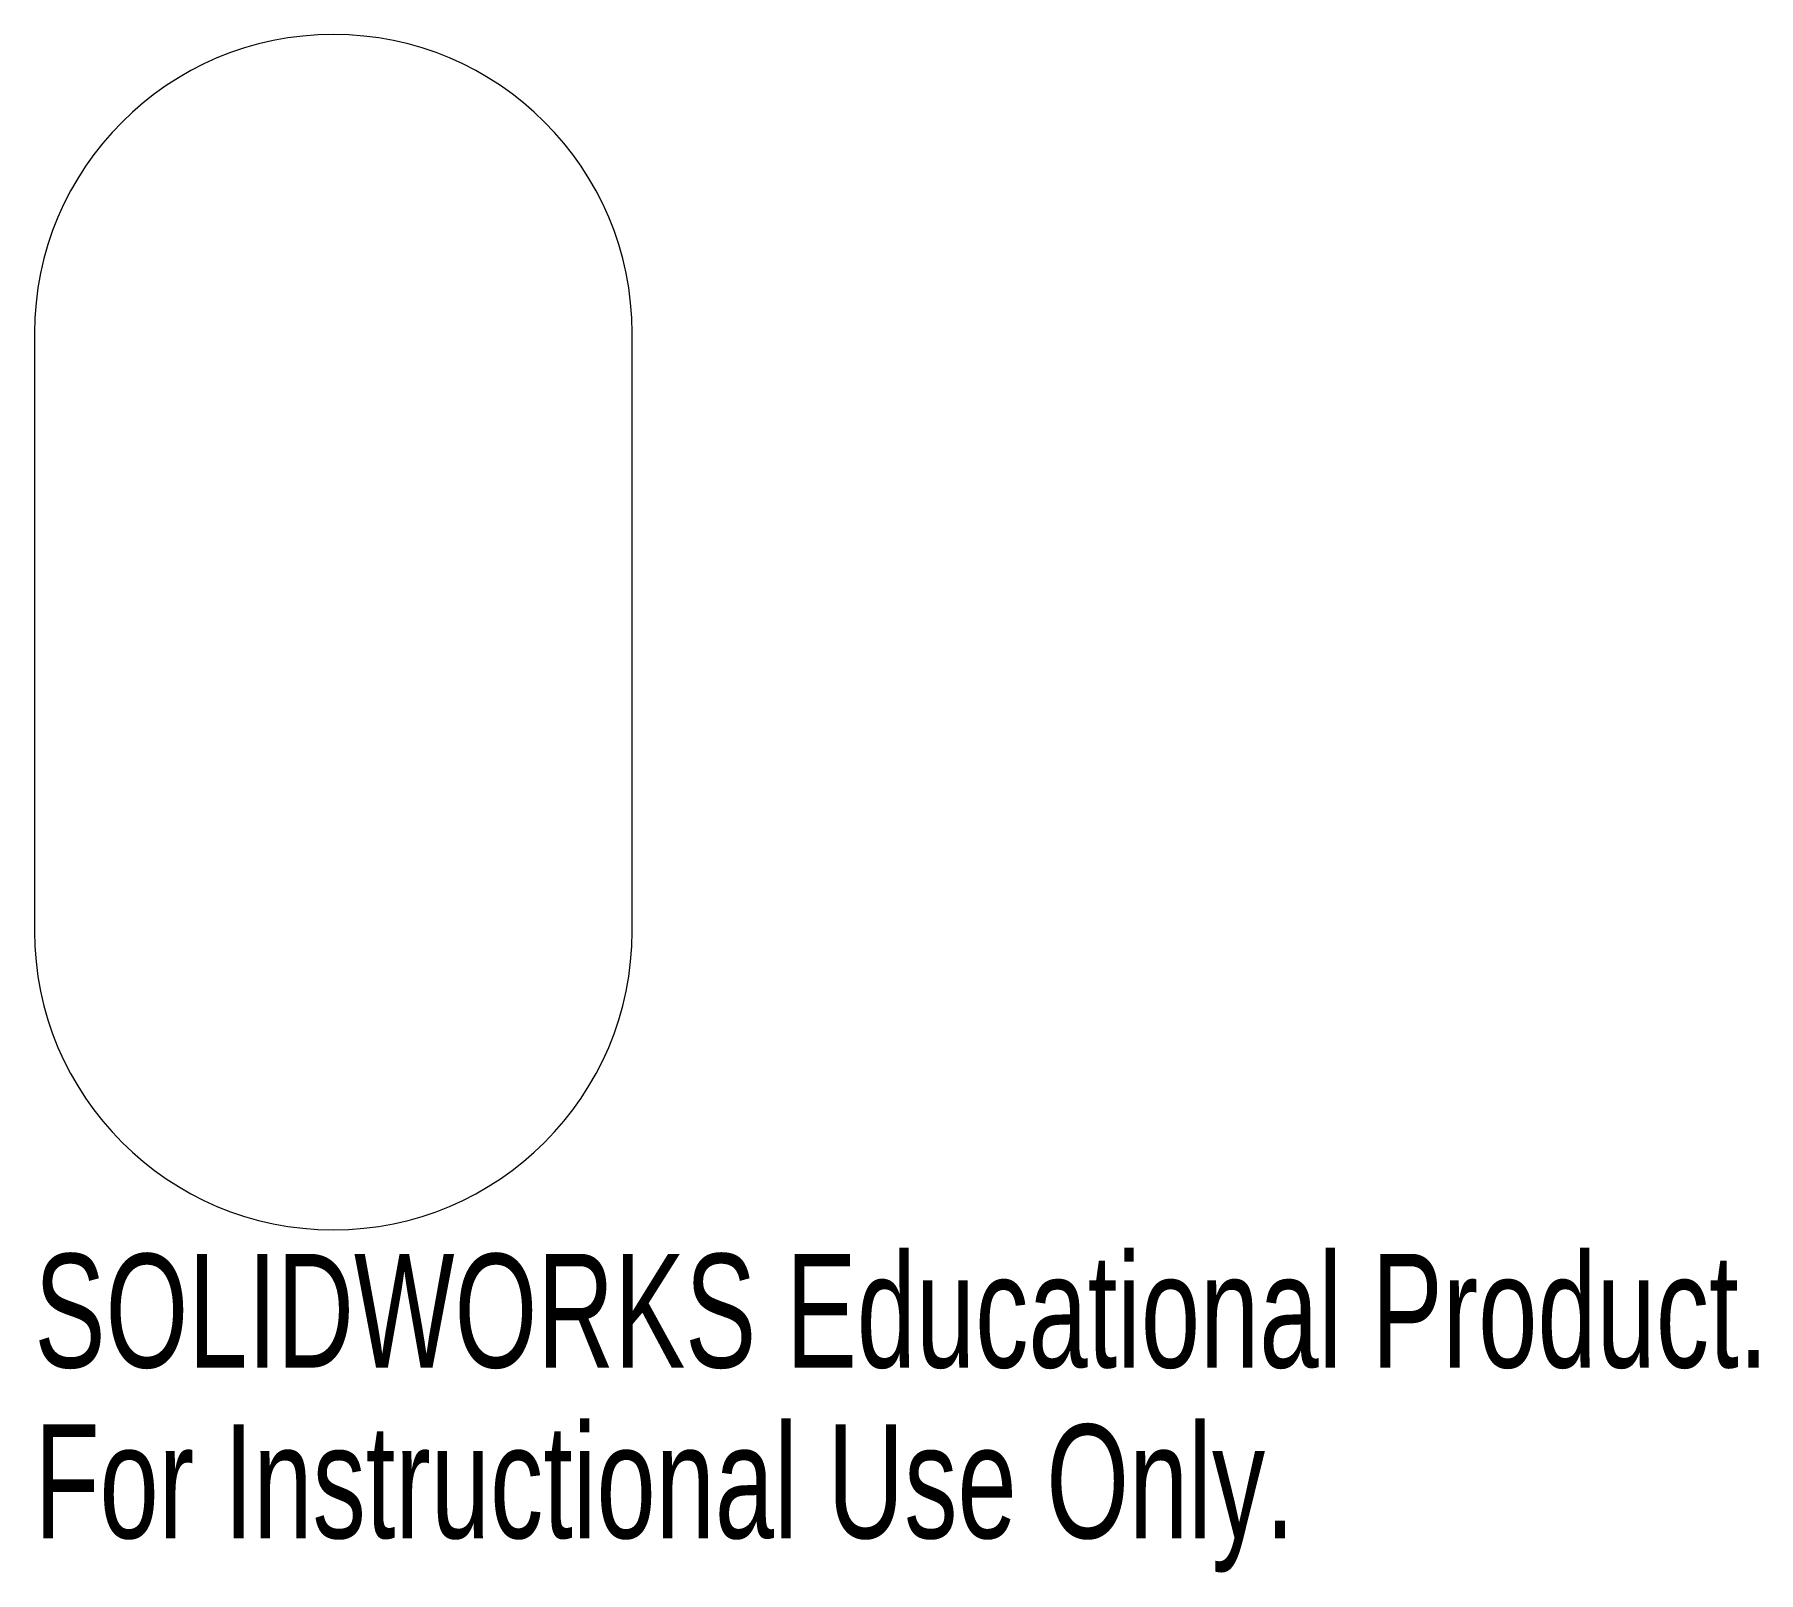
# Model space of a CAD drawing. Header units: inches. Extents: x -0.5 to 2.38, y -1.07 to 1.5.
import ezdxf

# ---------------------------------------------------------------- set-up
doc = ezdxf.new("R2010")
doc.units = ezdxf.units.IN
doc.header["$MEASUREMENT"] = 0
doc.styles.add('SLDTEXTSTYLE0', font='TXT', dxfattribs={"width": 0.7})

msp = doc.modelspace()

# ---------------------------------------------------------------- linework, layer by layer
at = {"color": 7, "linetype": 'Continuous', "lineweight": 15}
for p, q in [((-0.5, 1), (-0.5, 0)), ((0.5, 0), (0.5, 1))]:
    msp.add_line(p, q, dxfattribs=at)
for centre, start, end in [((0, 1), 0, 180), ((0, 0), 180, 0)]:
    msp.add_arc(centre, 0.5, start, end, dxfattribs=at)

# ---------------------------------------------------------------- texts
at = {"color": 7, "linetype": 'Continuous', "char_height": 0.1903, "attachment_point": 1, "style": 'SLDTEXTSTYLE0'}
for s, insert in [('SOLIDWORKS Educational Product.', (-0.5, -0.5401)), ('For Instructional Use Only.', (-0.5, -0.8256))]:
    msp.add_mtext(s, dxfattribs=dict(at, insert=insert))

doc.saveas('drawing.dxf')
